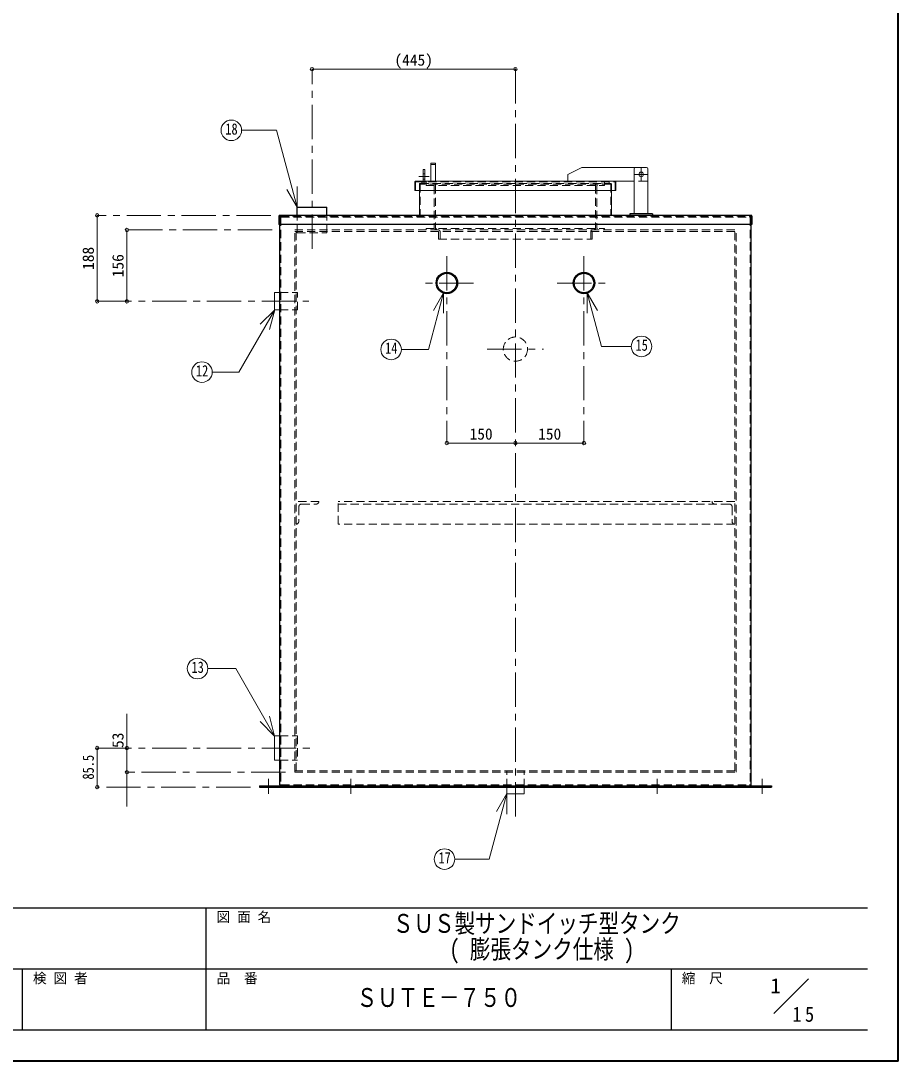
# Model space of a CAD drawing. Units: millimetres at full size, sheet at 1:15. Extents: x -3184 to 2891, y -2037 to 2178.
# Drawn here: x 971 to 2891, y -2037 to 238 of the extents above; entities that cross this region are included whole.
import ezdxf
from ezdxf.enums import TextEntityAlignment as Align

# ---------------------------------------------------------------- set-up
doc = ezdxf.new("R2010")
doc.units = ezdxf.units.MM
doc.header["$LTSCALE"] = 15
doc.header["$PDMODE"] = 32
doc.header["$PDSIZE"] = 7.5
doc.linetypes.add('CHAIN1', pattern=[8, 5, -1, 1, -1])
doc.linetypes.add('DASHED1', pattern=[1.8, 1.2, -0.6])
doc.layers.add('0-0', color=4, linetype='Continuous', lineweight=9)
doc.styles.add('ＭＳ ゴシック', font='')
doc.styles.get('ＭＳ ゴシック').set_extended_font_data('MS Gothic')

msp = doc.modelspace()

# ---------------------------------------------------------------- linework, layer by layer
at = {"layer": '0-0', "color": 1, "lineweight": 40}
for q in [(2890.8, 2177.87), (-3184.2, -2037.13)]:
    msp.add_line((2890.8, -2037.13), q, dxfattribs=at)
at = {"layer": '0-0', "linetype": 'CHAIN1'}
for p, q in [((1608.3, -260.13), (1608.3, 132.87)), ((2053.3, 132.87), (2053.3, -1502.13)), ((2328.3, -82.63), (2328.3, -112.63)), ((1864.8, -102.13), (1841.8, -102.13)), ((2343.3, -97.63), (2313.3, -97.63)), ((1517.8, -187.13), (1138.3, -187.13)), ((1520.8, -219.13), (1203.3, -219.13)), ((1903.3, -276.63), (1903.3, -685.13)), ((2203.3, -276.63), (2203.3, -685.13)), ((1961.8, -335.13), (1844.8, -335.13)), ((2144.8, -335.13), (2261.8, -335.13)), ((1138.3, -375.13), (1601.3, -375.13)), ((1991.8, -479.63), (2114.8, -479.63)), ((1138.3, -1352.13), (1611.3, -1352.13)), ((1550.3, -1405.13), (1203.3, -1405.13)), ((1513.3, -1419.63), (1513.3, -1452.63)), ((1693.3, -1419.63), (1693.3, -1452.63)), ((2363.3, -1419.63), (2363.3, -1452.63)), ((2593.3, -1419.63), (2593.3, -1452.63)), ((1473.3, -1437.63), (1138.3, -1437.63))]:
    msp.add_line(p, q, dxfattribs=at)
at = {"layer": '0-0'}
for p, q in [((2053.3, 132.87), (1608.3, 132.87)), ((1851.8, -87.13), (1854.8, -87.13)), ((1851.8, -87.13), (1851.8, -112.63)), ((1854.8, -87.13), (1854.8, -112.63)), ((2168.3, -97.63), (2198.3, -82.63)), ((2316.3, -82.63), (2198.3, -82.63)), ((2168.3, -97.63), (2168.3, -112.63)), ((2313.3, -112.63), (2271.8, -112.63)), ((1138.3, -187.13), (1138.3, -375.13)), ((1203.3, -219.13), (1203.3, -375.13)), ((2053.3, -685.13), (1903.3, -685.13)), ((2203.3, -685.13), (2053.3, -685.13)), ((1203.3, -1480.13), (1203.3, -1277.13)), ((1138.3, -1352.13), (1138.3, -1437.63))]:
    msp.add_line(p, q, dxfattribs=at)
at = {"layer": '0-0', "color": 7, "lineweight": 18}
for p, q in [((1454.2, -1.12), (1530.87, -1.12)), ((1575.95, -169.36), (1530.87, -1.12)), ((1868.3, -72.63), (1868.3, -112.63)), ((1878.3, -72.63), (1868.3, -72.63)), ((1878.3, -72.63), (1878.3, -112.63)), ((2313.3, -85.63), (2313.3, -184.13)), ((2316.3, -82.63), (2340.3, -82.63)), ((2343.3, -85.63), (2343.3, -184.13)), ((1834.8, -112.63), (2271.8, -112.63)), ((1575.95, -169.36), (1553.45, -130.39)), ((1575.95, -169.36), (1575.95, -124.36)), ((1833.3, -114.13), (1833.3, -132.63)), ((1833.3, -132.63), (2273.3, -132.63)), ((1843.3, -132.63), (1843.3, -187.13)), ((2263.3, -132.63), (2263.3, -187.13)), ((2273.3, -114.13), (2273.3, -132.63)), ((1526.3, -394.13), (1526.3, -356.13)), ((1526.3, -356.13), (1537.8, -356.13)), ((1896.24, -356.41), (1873.74, -395.38)), ((1896.24, -356.41), (1896.24, -401.41)), ((2210.36, -356.41), (2210.36, -401.41)), ((2210.36, -356.41), (2232.86, -395.38)), ((2210.36, -356.41), (2241.81, -473.78)), ((1526.83, -393.47), (1448, -530.02)), ((1526.83, -393.47), (1495.01, -425.29)), ((1526.83, -393.47), (1515.19, -436.94)), ((1526.3, -394.13), (1537.8, -394.13)), ((2306.69, -473.78), (2241.81, -473.78)), ((1389.92, -530.02), (1448, -530.02)), ((1380.27, -1178.32), (1441.24, -1178.32)), ((1526.5, -1326.01), (1441.24, -1178.32)), ((1526.5, -1326.01), (1494.68, -1294.19)), ((1526.5, -1326.01), (1514.86, -1282.54)), ((1526.3, -1325.63), (1526.3, -1378.63)), ((1526.3, -1325.63), (1537.8, -1325.63)), ((1526.3, -1378.63), (1537.8, -1378.63)), ((2034.42, -1451.98), (2011.92, -1490.95)), ((2034.3, -1437.63), (2034.3, -1452.13)), ((2072.3, -1452.13), (2034.3, -1452.13)), ((2034.42, -1451.98), (2034.42, -1496.98)), ((2072.3, -1437.63), (2072.3, -1452.13)), ((2618.97, -1932.89), (2694.73, -1857.13))]:
    msp.add_line(p, q, dxfattribs=at)
at = {"layer": '0-0', "linetype": 'DASHED1'}
for p, q in [((1878.3, -75.63), (1868.3, -75.63)), ((1850.3, -112.63), (1850.3, -114.13)), ((1854.8, -96.13), (1851.8, -96.13)), ((1854.8, -108.13), (1851.8, -108.13)), ((1851.8, -112.63), (1851.8, -117.13)), ((1854.8, -112.63), (1854.8, -117.13)), ((1856.3, -112.63), (1856.3, -114.13)), ((2340.3, -112.63), (2313.3, -112.63)), ((1834.8, -114.88), (1834.8, -132.63)), ((1835.55, -114.13), (2271.05, -114.13)), ((1843.3, -118.63), (1843.3, -132.63)), ((1844.8, -117.13), (2261.8, -117.13)), ((1844.8, -119.38), (1844.8, -187.13)), ((2261.05, -118.63), (1845.55, -118.63)), ((1848.3, -117.13), (1848.3, -114.13)), ((1858.3, -117.13), (1858.3, -114.13)), ((1858.3, -118.63), (1858.3, -121.63)), ((1858.3, -121.63), (2248.3, -121.63)), ((1863.3, -117.13), (1863.3, -118.63)), ((1875.3, -123.13), (1875.3, -214.63)), ((1878.3, -121.63), (1878.3, -216.13)), ((2228.3, -121.63), (2228.3, -216.13)), ((2231.3, -123.13), (2231.3, -214.63)), ((2243.3, -117.13), (2243.3, -118.63)), ((2248.3, -117.13), (2248.3, -114.13)), ((2248.3, -118.63), (2248.3, -121.63)), ((2258.3, -117.13), (2258.3, -114.13)), ((2261.8, -119.38), (2261.8, -187.13)), ((2263.3, -118.63), (2263.3, -132.63)), ((2271.8, -114.88), (2271.8, -132.63)), ((1863.8, -187.13), (1863.8, -189.13)), ((2242.8, -187.13), (2242.8, -189.13)), ((1858.3, -216.13), (1858.3, -219.13)), ((1858.3, -216.13), (2248.3, -216.13)), ((1880.3, -219.13), (1880.3, -216.13)), ((1885.3, -223.63), (1885.3, -239.13)), ((1888.3, -222.13), (1888.3, -239.13)), ((2218.3, -222.13), (2218.3, -239.13)), ((2221.3, -223.63), (2221.3, -239.13)), ((2226.3, -219.13), (2226.3, -216.13)), ((2248.3, -216.13), (2248.3, -219.13)), ((1885.3, -239.13), (2221.3, -239.13)), ((1537.8, -356.13), (1576.3, -356.13)), ((1576.3, -394.13), (1576.3, -356.13)), ((1537.8, -394.13), (1576.3, -394.13)), ((1623.3, -812.63), (1573.3, -812.63)), ((1585.3, -818.63), (1617.3, -818.63)), ((2533.3, -812.63), (1665.8, -812.63)), ((1665.8, -818.63), (2521.3, -818.63)), ((1579.3, -824.63), (1579.3, -856.63)), ((2527.3, -824.63), (2527.3, -856.63)), ((1537.8, -1325.63), (1576.3, -1325.63)), ((1576.3, -1325.63), (1576.3, -1378.63)), ((1537.8, -1378.63), (1576.3, -1378.63)), ((2034.3, -1437.63), (2034.3, -1402.13)), ((2072.3, -1437.63), (2072.3, -1402.13)), ((1506.3, -1434.63), (1506.3, -1437.63)), ((1520.3, -1434.63), (1520.3, -1437.63)), ((2586.3, -1434.63), (2586.3, -1437.63)), ((2600.3, -1434.63), (2600.3, -1437.63))]:
    msp.add_line(p, q, dxfattribs=at)
at = {"layer": '0-0', "color": 5, "lineweight": 25}
for p, q in [((1575.8, -169.13), (1640.8, -169.13)), ((1575.8, -187.13), (1575.8, -169.13)), ((1640.8, -187.13), (1640.8, -169.13)), ((1535.8, -189.13), (1535.8, -207.13)), ((2568.8, -187.13), (1537.8, -187.13)), ((2303.3, -184.13), (2303.3, -187.13)), ((2353.3, -184.13), (2303.3, -184.13)), ((2353.3, -184.13), (2353.3, -187.13)), ((2570.8, -189.13), (2570.8, -207.13)), ((2570.8, -207.13), (1535.8, -207.13)), ((1537.8, -1432.63), (1537.8, -207.13)), ((2568.8, -1432.63), (2568.8, -207.13)), ((1493.3, -1434.63), (1493.3, -1437.63)), ((1493.3, -1434.63), (2613.3, -1434.63)), ((1493.3, -1437.63), (2613.3, -1437.63)), ((2613.3, -1434.63), (2613.3, -1437.63))]:
    msp.add_line(p, q, dxfattribs=at)
at = {"layer": '0-0', "color": 7, "linetype": 'DASHED1', "lineweight": 18}
for p, q in [((1537.8, -190.13), (1537.8, -207.13)), ((1538.8, -189.13), (2567.8, -189.13)), ((1539.8, -192.13), (1539.8, -1431.63)), ((1540.8, -191.13), (2565.8, -191.13)), ((1557.8, -189.13), (1557.8, -191.13)), ((1575.8, -225.13), (1575.8, -187.13)), ((1640.8, -225.13), (1640.8, -187.13)), ((2548.8, -189.13), (2548.8, -191.13)), ((2566.8, -192.13), (2566.8, -1431.63)), ((2568.8, -190.13), (2568.8, -207.13)), ((1570.3, -219.13), (2536.3, -219.13)), ((1570.3, -1405.13), (1570.3, -219.13)), ((1570.3, -222.13), (2536.3, -222.13)), ((1573.3, -1402.13), (1573.3, -222.13)), ((1575.8, -225.13), (1640.8, -225.13)), ((2533.3, -1402.13), (2533.3, -222.13)), ((2536.3, -1405.13), (2536.3, -219.13)), ((1570.3, -1402.13), (2536.3, -1402.13)), ((1570.3, -1405.13), (2536.3, -1405.13)), ((1540.8, -1432.63), (2566.05, -1432.63)), ((1557.8, -1432.63), (1557.8, -1434.63)), ((2548.8, -1432.63), (2548.8, -1434.63)), ((1686.3, -1434.63), (1686.3, -1437.63)), ((1750.3, -1434.63), (1750.3, -1437.63)), ((2356.3, -1434.63), (2356.3, -1437.63)), ((2370.3, -1434.63), (2370.3, -1437.63))]:
    msp.add_line(p, q, dxfattribs=at)
at = {"layer": '0-0', "color": 6, "lineweight": 25}
for p, q in [((-3116.7, -1701.77), (2823.3, -1701.77)), ((1376.87, -1969.63), (1376.87, -1701.77)), ((2823.3, -1835.7), (-230.27, -1835.7)), ((975.08, -1969.63), (975.08, -1835.7)), ((2394.73, -1969.63), (2394.73, -1835.7)), ((2823.3, -1969.63), (-3116.7, -1969.63))]:
    msp.add_line(p, q, dxfattribs=at)
at = {"layer": '0-0', "color": 7, "lineweight": 18}
for points in [[(1896.24, -356.41), (1863.01, -480.4), (1803.79, -480.4)], [(2034.42, -1451.98), (1996.05, -1595.17), (1920.61, -1595.17)]]:
    msp.add_lwpolyline(points, dxfattribs=at)
at = {"layer": '0-0', "linetype": 'DASHED1'}
msp.add_lwpolyline([(2533.3, -862.63), (1665.8, -862.63), (1665.8, -812.63)], dxfattribs=at)
at = {"layer": '0-0', "color": 7, "lineweight": 18}
for centre, radius in [((1431.7, -1.12), 22.5), ((2328.3, -97.63), 5), ((2329.19, -473.78), 22.5), ((1781.29, -480.4), 22.5), ((1367.42, -530.02), 22.5), ((1357.77, -1178.32), 22.5), ((1898.11, -1595.17), 22.5)]:
    msp.add_circle(centre, radius, dxfattribs=at)
at = {"layer": '0-0', "color": 5, "lineweight": 25}
for centre, radius in [((1903.3, -335.13), 23.5), ((1903.3, -335.13), 21.35), ((2203.3, -335.13), 23.5), ((2203.3, -335.13), 21.35)]:
    msp.add_circle(centre, radius, dxfattribs=at)
at = {"layer": '0-0', "linetype": 'DASHED1'}
msp.add_circle((2053.3, -479.63), 26.5, dxfattribs=at)
at = {"layer": '0-0', "color": 7, "lineweight": 18}
for centre, radius, start, end in [((2316.3, -85.63), 3, 90, 180), ((2340.3, -85.63), 3, 0, 90), ((1834.8, -114.13), 1.5, 90, 180), ((2271.8, -114.13), 1.5, 0, 90)]:
    msp.add_arc(centre, radius, start, end, dxfattribs=at)
at = {"layer": '0-0', "linetype": 'DASHED1'}
for centre, radius, start, end in [((2340.3, -109.63), 3, 270, 0), ((1835.55, -114.88), 0.75, 90, 180), ((1844.8, -118.63), 1.5, 90, 180), ((1845.55, -119.38), 0.75, 90, 180), ((1873.8, -123.13), 1.5, 0, 90), ((1875.3, -121.63), 3, 0, 90), ((2231.3, -121.63), 3, 90, 180), ((2232.8, -123.13), 1.5, 90, 180), ((2261.05, -119.38), 0.75, 0, 90), ((2261.8, -118.63), 1.5, 0, 90), ((2271.05, -114.88), 0.75, 0, 90), ((1873.8, -214.63), 1.5, 270, 0), ((1875.3, -216.13), 3, 270, 0), ((1883.8, -223.63), 1.5, 0, 90), ((1885.3, -222.13), 3, 0, 90), ((2221.3, -222.13), 3, 90, 180), ((2222.8, -223.63), 1.5, 90, 180), ((2231.3, -216.13), 3, 180, 270), ((2232.8, -214.63), 1.5, 180, 270), ((1585.3, -824.63), 6, 90, 180), ((1617.3, -812.63), 6, 270, 0), ((2489.3, -812.63), 6, 180, 270), ((2521.3, -824.63), 6, 0, 90), ((1573.3, -856.63), 6, 270, 0), ((2533.3, -856.63), 6, 180, 270)]:
    msp.add_arc(centre, radius, start, end, dxfattribs=at)
at = {"layer": '0-0', "color": 5, "lineweight": 25}
for centre, start, end in [((1537.8, -189.13), 90, 180), ((2568.8, -189.13), 0, 90), ((1539.8, -1432.63), 180, 270), ((2566.8, -1432.63), 270, 0)]:
    msp.add_arc(centre, 2, start, end, dxfattribs=at)
at = {"layer": '0-0', "color": 7, "linetype": 'DASHED1', "lineweight": 18}
for centre, radius, start, end in [((1538.8, -190.13), 1, 90, 180), ((1539.8, -191.13), 2, 90, 180), ((1540.8, -192.13), 1, 90, 180), ((2565.8, -192.13), 1, 0, 90), ((2566.8, -191.13), 2, 0, 90), ((2567.8, -190.13), 1, 0, 90), ((1540.8, -1431.63), 1, 180, 270), ((2565.8, -1431.63), 1, 270, 0)]:
    msp.add_arc(centre, radius, start, end, dxfattribs=at)
at = {"layer": '0-0', "color": 1}
for p in [(1608.3, 132.87), (2053.3, 132.87), (1138.3, -187.13), (1203.3, -219.13), (1138.3, -375.13), (1203.3, -375.13), (1903.3, -685.13), (2053.3, -685.13), (2203.3, -685.13), (1138.3, -1352.13), (1203.3, -1352.13), (1203.3, -1405.13), (1138.3, -1437.63)]:
    msp.add_point(p, dxfattribs=at)

# ---------------------------------------------------------------- texts
at = {"layer": '0-0', "color": 7, "style": 'ＭＳ ゴシック'}
for s, height, p in [('(445)', 24.74, (1788.61, 132.87)), ('150', 24.74, (1952.99, -685.13)), ('150', 24.74, (2102.99, -685.13)), ('図 面 名', 21.99, (1399.37, -1739.27)), ('検 図 者', 21.99, (997.58, -1873.2)), ('品\u3000番', 21.99, (1399.37, -1873.2)), ('縮\u3000尺', 21.99, (2417.23, -1873.2)), ('1', 32.99, (2611.35, -1898.42))]:
    msp.add_text(s, height=height, dxfattribs=at).set_placement(p, align=Align.BOTTOM_LEFT)
at = {"layer": '0-0', "color": 7, "style": 'ＭＳ ゴシック', "width": 0.8}
for s, height, p in [('18', 24.74, (1418.58, -18)), ('14', 24.74, (1768.16, -497.28)), ('15', 24.74, (2316.07, -490.66)), ('12', 24.74, (1354.3, -546.89)), ('13', 24.74, (1344.64, -1195.19)), ('17', 24.74, (1884.98, -1612.05)), ('ＳＵＳ製サンドイッチ型タンク', 41.24, (1785.08, -1768.74)), (' ( 膨張タンク仕様 )', 41.24, (1886.33, -1824.99)), ('ＳＵＴＥ－７５０', 41.24, (1705.8, -1930.79))]:
    msp.add_text(s, height=height, dxfattribs=at).set_placement(p, align=Align.BOTTOM_LEFT)
at = {"layer": '0-0', "color": 7, "style": 'ＭＳ ゴシック'}
for s, p in [('188', (1138.3, -306.44)), ('156', (1203.3, -322.44)), ('53', (1203.3, -1352.13))]:
    msp.add_text(s, height=24.74, rotation=90, dxfattribs=at).set_placement(p, align=Align.BOTTOM_LEFT)
at = {"layer": '0-0', "color": 7, "style": 'ＭＳ ゴシック', "width": 0.8}
msp.add_text('85.5', height=24.74, rotation=90, dxfattribs=at).set_placement((1138.3, -1421.13), align=Align.BOTTOM_LEFT)
at = {"layer": '0-0', "color": 7, "insert": (2659.3, -1951.48), "char_height": 32.99, "attachment_point": 7, "style": 'ＭＳ ゴシック'}
msp.add_mtext('\\T1.36;\\W0.9;15', dxfattribs=at)

doc.saveas('drawing.dxf')
